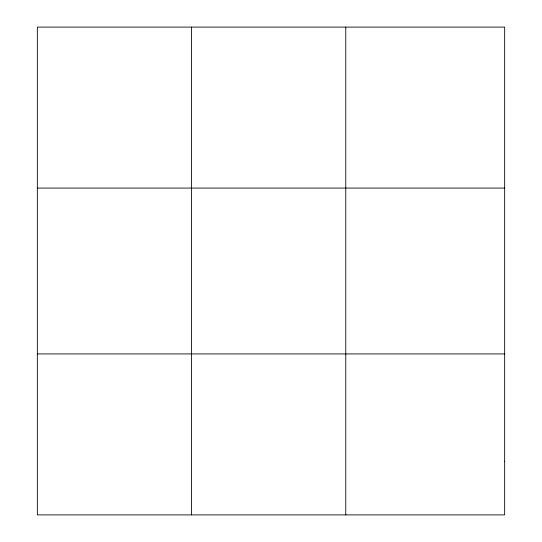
<?xml version="1.0" encoding="UTF-8"?>
<svg xmlns="http://www.w3.org/2000/svg" width="542" height="542" viewBox="0 0 542 542"><rect width="100%" height="100%" fill="white"/><g stroke="black" fill="none" stroke-linecap="round" stroke-linejoin="round"><path stroke-width="0.81" d="M191.556 27.1L191.556 514.9M345.769 27.1L345.769 514.9M37.337 188.074L504.663 188.074M37.337 353.926L504.663 353.926M504.663 461.242L504.663 514.9L37.337 514.9L37.337 27.1L504.663 27.1L504.663 461.242"/></g></svg>
